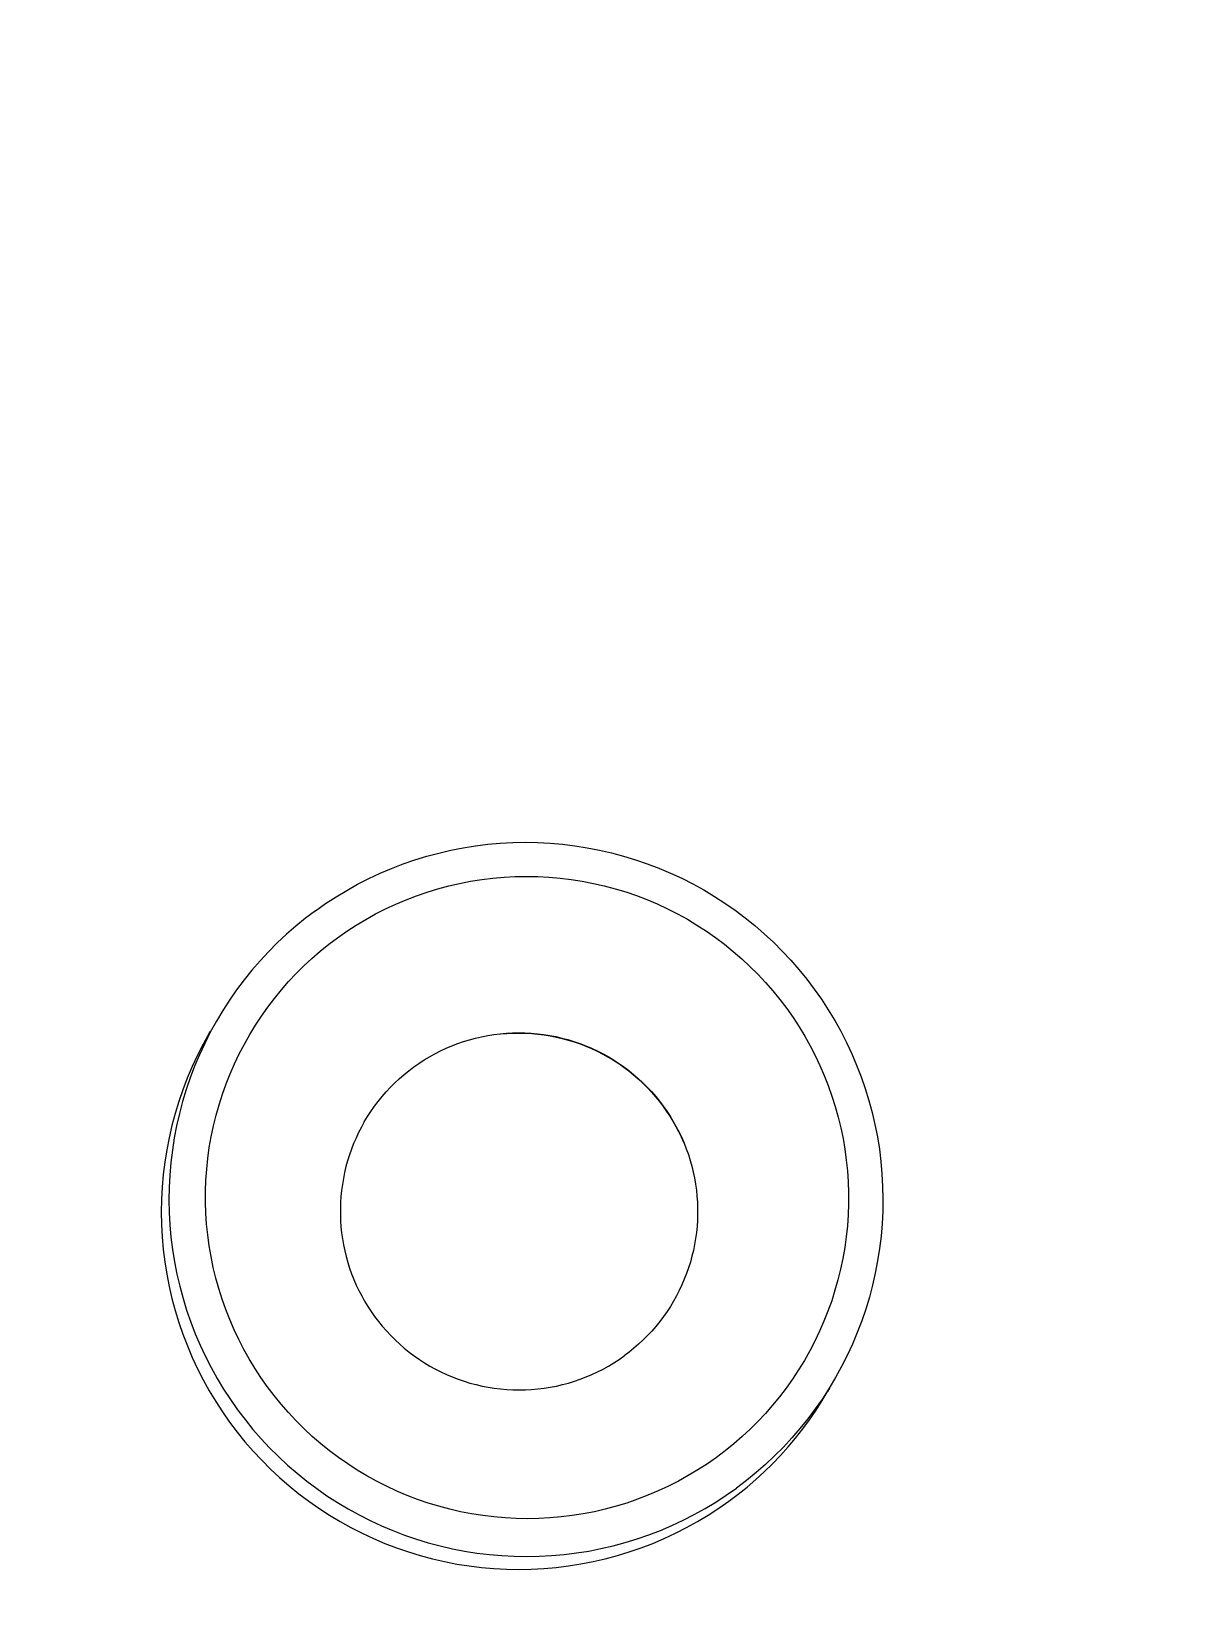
# Model space of a CAD drawing. Header units: millimetres. Extents: x 492 to 7139, y 278 to 5201.
# Drawn here: x 1545.53 to 1561.63, y 3310.11 to 3332.09 of the extents above; entities that cross this region are included whole.
import ezdxf

# ---------------------------------------------------------------- set-up
doc = ezdxf.new("R2010")
doc.units = ezdxf.units.MM
doc.layers.add('ZANO_R', color=7, linetype='Continuous', lineweight=0)
doc.layers.add('ZANO_W', color=1, linetype='Continuous', lineweight=0)
doc.styles.get("Standard").update_dxf_attribs({"font": 'arial.ttf'})
doc.dimstyles.new('pl i ang', dxfattribs={"dimtxt": 50, "dimasz": 50, "dimexe": 1.25, "dimexo": 0.625, "dimgap": 10, "dimtad": 1, "dimtoh": 1, "dimtxsty": 'Standard', "dimcen": 2.5, "dimclrd": 1, "dimclre": 1, "dimclrt": 1, "dimadec": 0, "dimazin": 0, "dimtfac": 1, "dimtmove": 0, "dimatfit": 3, "dimfxl": 1, "dimarcsym": 1})

# ---------------------------------------------------------------- blocks, each defined once
blk = doc.blocks.new('*D387')
at = {"layer": 'ZANO_W', "color": 1, "lineweight": -2}
for p, q in [((1567.733, 3599.403), (640.141, 3599.403)), ((650.141, 3559.403), (650.141, 2405.635)), ((1503.864, 2365.635), (640.141, 2365.635))]:
    blk.add_line(p, q, dxfattribs=at)
at = {"layer": 'ZANO_W', "color": 1}
for points in [[(656.807, 3559.403), (643.474, 3559.403), (650.141, 3599.403)], [(643.474, 2405.635), (656.807, 2405.635), (650.141, 2365.635)]]:
    blk.add_solid(points, dxfattribs=at)
at = {"layer": 'ZANO_W', "color": 1, "insert": (619.704, 2982.519), "char_height": 40, "attachment_point": 5, "rotation": 90}
blk.add_mtext('1234', dxfattribs=at)

msp = doc.modelspace()

# ---------------------------------------------------------------- linework, layer by layer
at = {"layer": 'ZANO_R'}
for p, q in [((1551.057, 3320.555), (1551.226, 3320.6)), ((1551.226, 3320.6), (1551.395, 3320.639)), ((1551.395, 3320.639), (1551.567, 3320.673)), ((1551.567, 3320.673), (1551.739, 3320.7)), ((1551.739, 3320.7), (1551.912, 3320.722)), ((1551.912, 3320.722), (1552.085, 3320.737)), ((1552.085, 3320.737), (1552.26, 3320.746)), ((1552.26, 3320.746), (1552.434, 3320.75)), ((1552.434, 3320.75), (1552.608, 3320.747)), ((1552.608, 3320.747), (1552.782, 3320.738)), ((1552.782, 3320.738), (1552.956, 3320.723)), ((1552.956, 3320.723), (1553.129, 3320.702)), ((1553.129, 3320.702), (1553.301, 3320.675)), ((1553.301, 3320.675), (1553.472, 3320.642)), ((1553.472, 3320.642), (1553.642, 3320.603)), ((1553.642, 3320.603), (1553.811, 3320.558)), ((1550.403, 3320.316), (1550.563, 3320.384)), ((1550.563, 3320.384), (1550.726, 3320.447)), ((1550.726, 3320.447), (1550.891, 3320.504)), ((1550.891, 3320.504), (1551.057, 3320.555)), ((1553.811, 3320.558), (1553.978, 3320.507)), ((1553.978, 3320.507), (1554.142, 3320.45)), ((1554.142, 3320.45), (1554.305, 3320.388)), ((1554.305, 3320.388), (1554.466, 3320.32)), ((1549.937, 3320.078), (1550.089, 3320.163)), ((1550.089, 3320.163), (1550.245, 3320.242)), ((1550.245, 3320.242), (1550.403, 3320.316)), ((1551.213, 3320.1), (1551.364, 3320.14)), ((1551.364, 3320.14), (1551.517, 3320.176)), ((1551.517, 3320.176), (1551.671, 3320.206)), ((1551.671, 3320.206), (1551.826, 3320.23)), ((1551.826, 3320.23), (1551.982, 3320.25)), ((1551.982, 3320.25), (1552.139, 3320.263)), ((1552.139, 3320.263), (1552.295, 3320.272)), ((1552.295, 3320.272), (1552.452, 3320.274)), ((1552.452, 3320.274), (1552.609, 3320.272)), ((1552.609, 3320.272), (1552.766, 3320.263)), ((1552.766, 3320.263), (1552.922, 3320.25)), ((1552.922, 3320.25), (1553.078, 3320.231)), ((1553.078, 3320.231), (1553.233, 3320.206)), ((1553.233, 3320.206), (1553.387, 3320.176)), ((1553.387, 3320.176), (1553.54, 3320.141)), ((1553.54, 3320.141), (1553.692, 3320.101)), ((1554.466, 3320.32), (1554.624, 3320.247)), ((1554.624, 3320.247), (1554.779, 3320.168)), ((1554.779, 3320.168), (1554.932, 3320.084)), ((1549.642, 3319.893), (1549.788, 3319.988)), ((1549.788, 3319.988), (1549.937, 3320.078)), ((1550.623, 3319.885), (1550.767, 3319.947)), ((1550.767, 3319.947), (1550.914, 3320.003)), ((1550.914, 3320.003), (1551.062, 3320.054)), ((1551.062, 3320.054), (1551.213, 3320.1)), ((1553.692, 3320.101), (1553.842, 3320.055)), ((1553.842, 3320.055), (1553.991, 3320.004)), ((1553.991, 3320.004), (1554.137, 3319.948)), ((1554.137, 3319.948), (1554.282, 3319.887)), ((1554.932, 3320.084), (1555.082, 3319.994)), ((1555.082, 3319.994), (1555.228, 3319.899)), ((1549.499, 3319.793), (1549.36, 3319.688)), ((1549.499, 3319.793), (1549.642, 3319.893)), ((1550.203, 3319.672), (1550.341, 3319.748)), ((1550.341, 3319.748), (1550.481, 3319.819)), ((1550.481, 3319.819), (1550.623, 3319.885)), ((1554.282, 3319.887), (1554.424, 3319.82)), ((1554.424, 3319.82), (1554.564, 3319.749)), ((1554.564, 3319.749), (1554.702, 3319.673)), ((1555.228, 3319.899), (1555.371, 3319.8)), ((1555.371, 3319.8), (1555.51, 3319.695)), ((1549.225, 3319.578), (1549.093, 3319.463)), ((1549.36, 3319.688), (1549.225, 3319.578)), ((1549.808, 3319.415), (1549.937, 3319.505)), ((1549.937, 3319.505), (1550.069, 3319.591)), ((1550.069, 3319.591), (1550.203, 3319.672)), ((1554.702, 3319.673), (1554.836, 3319.592)), ((1554.836, 3319.592), (1554.968, 3319.507)), ((1554.968, 3319.507), (1555.097, 3319.417)), ((1555.51, 3319.695), (1555.646, 3319.585)), ((1555.646, 3319.585), (1555.778, 3319.471)), ((1548.966, 3319.344), (1548.843, 3319.22)), ((1549.093, 3319.463), (1548.966, 3319.344)), ((1549.567, 3319.226), (1549.686, 3319.323)), ((1549.686, 3319.323), (1549.808, 3319.415)), ((1555.097, 3319.417), (1555.222, 3319.323)), ((1555.222, 3319.323), (1555.344, 3319.224)), ((1555.778, 3319.471), (1555.905, 3319.352)), ((1555.905, 3319.352), (1556.029, 3319.229)), ((1548.725, 3319.092), (1548.611, 3318.96)), ((1548.843, 3319.22), (1548.725, 3319.092)), ((1549.338, 3319.021), (1549.451, 3319.126)), ((1549.451, 3319.126), (1549.567, 3319.226)), ((1555.344, 3319.224), (1555.463, 3319.121)), ((1555.463, 3319.121), (1555.578, 3319.014)), ((1556.029, 3319.229), (1556.148, 3319.102)), ((1556.148, 3319.102), (1556.263, 3318.971)), ((1548.502, 3318.824), (1548.397, 3318.685)), ((1548.611, 3318.96), (1548.502, 3318.824)), ((1549.125, 3318.801), (1549.23, 3318.913)), ((1549.23, 3318.913), (1549.338, 3319.021)), ((1555.578, 3319.014), (1555.689, 3318.904)), ((1555.689, 3318.904), (1555.796, 3318.789)), ((1556.263, 3318.971), (1556.373, 3318.835)), ((1556.373, 3318.835), (1556.478, 3318.696)), ((1548.397, 3318.685), (1548.297, 3318.542)), ((1548.926, 3318.567), (1549.023, 3318.686)), ((1549.023, 3318.686), (1549.125, 3318.801)), ((1555.796, 3318.789), (1555.899, 3318.671)), ((1555.899, 3318.671), (1555.998, 3318.549)), ((1556.478, 3318.696), (1556.578, 3318.554)), ((1548.203, 3318.395), (1548.114, 3318.246)), ((1548.297, 3318.542), (1548.203, 3318.395)), ((1548.745, 3318.32), (1548.833, 3318.445)), ((1548.833, 3318.445), (1548.926, 3318.567)), ((1555.998, 3318.549), (1556.093, 3318.423)), ((1556.093, 3318.423), (1556.181, 3318.298)), ((1556.578, 3318.554), (1556.673, 3318.408)), ((1556.673, 3318.408), (1556.763, 3318.259)), ((1548.114, 3318.246), (1548.029, 3318.093)), ((1548.58, 3318.061), (1548.66, 3318.192)), ((1548.66, 3318.192), (1548.745, 3318.32)), ((1556.181, 3318.298), (1556.266, 3318.17)), ((1556.266, 3318.17), (1556.345, 3318.038)), ((1556.763, 3318.259), (1556.848, 3318.106)), ((1548.012, 3318.078), (1547.927, 3317.926)), ((1548.029, 3318.093), (1547.951, 3317.937)), ((1548.012, 3318.078), (1548.028, 3318.107)), ((1548.505, 3317.927), (1548.58, 3318.061)), ((1551.49, 3317.934), (1551.572, 3317.963)), ((1551.572, 3317.963), (1551.655, 3317.988)), ((1551.655, 3317.988), (1551.74, 3318.011)), ((1551.74, 3318.011), (1551.824, 3318.03)), ((1551.824, 3318.03), (1551.91, 3318.047)), ((1551.91, 3318.047), (1551.996, 3318.061)), ((1551.996, 3318.061), (1552.083, 3318.072)), ((1552.083, 3318.072), (1552.169, 3318.079)), ((1552.091, 3318.069), (1552.178, 3318.077)), ((1552.169, 3318.079), (1552.257, 3318.084)), ((1552.178, 3318.077), (1552.264, 3318.081)), ((1552.257, 3318.084), (1552.344, 3318.086)), ((1552.264, 3318.081), (1552.351, 3318.082)), ((1552.344, 3318.086), (1552.431, 3318.084)), ((1552.351, 3318.082), (1552.438, 3318.08)), ((1552.431, 3318.084), (1552.518, 3318.08)), ((1552.438, 3318.08), (1552.525, 3318.075)), ((1552.518, 3318.08), (1552.605, 3318.072)), ((1552.525, 3318.075), (1552.611, 3318.068)), ((1552.605, 3318.072), (1552.691, 3318.062)), ((1552.611, 3318.068), (1552.698, 3318.057)), ((1552.691, 3318.062), (1552.778, 3318.048)), ((1552.698, 3318.057), (1552.783, 3318.043)), ((1552.778, 3318.048), (1552.863, 3318.032)), ((1552.783, 3318.043), (1552.869, 3318.026)), ((1552.863, 3318.032), (1552.948, 3318.012)), ((1552.869, 3318.026), (1552.953, 3318.006)), ((1552.948, 3318.012), (1553.032, 3317.99)), ((1552.953, 3318.006), (1553.037, 3317.984)), ((1553.032, 3317.99), (1553.116, 3317.964)), ((1553.037, 3317.984), (1553.12, 3317.958)), ((1553.116, 3317.964), (1553.198, 3317.936)), ((1553.12, 3317.958), (1553.202, 3317.93)), ((1556.345, 3318.038), (1556.42, 3317.905)), ((1556.848, 3318.106), (1556.928, 3317.951)), ((1556.928, 3317.951), (1557.002, 3317.793)), ((1547.848, 3317.77), (1547.775, 3317.612)), ((1547.877, 3317.779), (1547.81, 3317.619)), ((1547.927, 3317.926), (1547.848, 3317.77)), ((1547.951, 3317.937), (1547.877, 3317.779)), ((1548.368, 3317.653), (1548.434, 3317.791)), ((1548.434, 3317.791), (1548.505, 3317.927)), ((1551.02, 3317.705), (1551.095, 3317.75)), ((1551.095, 3317.75), (1551.171, 3317.792)), ((1551.171, 3317.792), (1551.249, 3317.832)), ((1551.249, 3317.832), (1551.328, 3317.869)), ((1551.328, 3317.869), (1551.408, 3317.903)), ((1551.408, 3317.903), (1551.49, 3317.934)), ((1553.198, 3317.936), (1553.28, 3317.905)), ((1553.202, 3317.93), (1553.283, 3317.898)), ((1553.28, 3317.905), (1553.36, 3317.871)), ((1553.283, 3317.898), (1553.363, 3317.864)), ((1553.36, 3317.871), (1553.439, 3317.834)), ((1553.363, 3317.864), (1553.442, 3317.828)), ((1553.439, 3317.834), (1553.517, 3317.795)), ((1553.442, 3317.828), (1553.519, 3317.788)), ((1553.517, 3317.795), (1553.593, 3317.752)), ((1553.519, 3317.788), (1553.595, 3317.746)), ((1553.593, 3317.752), (1553.668, 3317.708)), ((1553.595, 3317.746), (1553.67, 3317.701)), ((1556.42, 3317.905), (1556.491, 3317.768)), ((1556.491, 3317.768), (1556.557, 3317.63)), ((1557.002, 3317.793), (1557.07, 3317.633)), ((1547.775, 3317.612), (1547.706, 3317.451)), ((1547.81, 3317.619), (1547.748, 3317.456)), ((1548.25, 3317.369), (1548.306, 3317.512)), ((1548.306, 3317.512), (1548.368, 3317.653)), ((1550.739, 3317.5), (1550.806, 3317.555)), ((1550.806, 3317.555), (1550.876, 3317.607)), ((1550.876, 3317.607), (1550.947, 3317.657)), ((1550.947, 3317.657), (1551.02, 3317.705)), ((1553.668, 3317.708), (1553.741, 3317.66)), ((1553.67, 3317.701), (1553.743, 3317.654)), ((1553.741, 3317.66), (1553.813, 3317.61)), ((1553.743, 3317.654), (1553.814, 3317.604)), ((1553.813, 3317.61), (1553.882, 3317.558)), ((1553.814, 3317.604), (1553.883, 3317.552)), ((1553.882, 3317.558), (1553.95, 3317.503)), ((1553.883, 3317.552), (1553.951, 3317.497)), ((1553.95, 3317.503), (1554.016, 3317.446)), ((1556.557, 3317.63), (1556.618, 3317.489)), ((1557.07, 3317.633), (1557.133, 3317.47)), ((1547.644, 3317.288), (1547.587, 3317.123)), ((1547.691, 3317.291), (1547.641, 3317.124)), ((1547.706, 3317.451), (1547.644, 3317.288)), ((1547.748, 3317.456), (1547.691, 3317.291)), ((1548.198, 3317.225), (1548.25, 3317.369)), ((1550.489, 3317.259), (1550.549, 3317.323)), ((1550.549, 3317.323), (1550.61, 3317.384)), ((1550.61, 3317.384), (1550.673, 3317.443)), ((1550.673, 3317.443), (1550.739, 3317.5)), ((1553.951, 3317.497), (1554.016, 3317.44)), ((1554.016, 3317.446), (1554.08, 3317.387)), ((1554.016, 3317.44), (1554.08, 3317.381)), ((1554.08, 3317.387), (1554.142, 3317.325)), ((1554.08, 3317.381), (1554.141, 3317.319)), ((1554.141, 3317.319), (1554.201, 3317.256)), ((1554.142, 3317.325), (1554.201, 3317.262)), ((1556.618, 3317.489), (1556.674, 3317.346)), ((1556.674, 3317.346), (1556.725, 3317.201)), ((1557.133, 3317.47), (1557.19, 3317.305)), ((1557.19, 3317.305), (1557.241, 3317.139)), ((1547.587, 3317.123), (1547.536, 3316.956)), ((1547.641, 3317.124), (1547.596, 3316.955)), ((1548.11, 3316.931), (1548.151, 3317.079)), ((1548.151, 3317.079), (1548.198, 3317.225)), ((1550.325, 3317.057), (1550.378, 3317.126)), ((1550.378, 3317.126), (1550.432, 3317.194)), ((1550.432, 3317.194), (1550.489, 3317.259)), ((1554.201, 3317.262), (1554.259, 3317.196)), ((1554.201, 3317.256), (1554.258, 3317.19)), ((1554.258, 3317.19), (1554.313, 3317.123)), ((1554.259, 3317.196), (1554.314, 3317.128)), ((1554.313, 3317.123), (1554.365, 3317.054)), ((1554.314, 3317.128), (1554.366, 3317.059)), ((1556.725, 3317.201), (1556.771, 3317.055)), ((1557.241, 3317.139), (1557.287, 3316.971)), ((1547.536, 3316.956), (1547.491, 3316.788)), ((1547.596, 3316.955), (1547.557, 3316.785)), ((1548.073, 3316.782), (1548.11, 3316.931)), ((1550.183, 3316.839), (1550.228, 3316.913)), ((1550.228, 3316.913), (1550.275, 3316.986)), ((1550.275, 3316.986), (1550.325, 3317.057)), ((1554.365, 3317.054), (1554.412, 3316.986)), ((1554.366, 3317.059), (1554.415, 3316.989)), ((1554.412, 3316.986), (1554.458, 3316.918)), ((1554.415, 3316.989), (1554.461, 3316.918)), ((1554.458, 3316.918), (1554.5, 3316.847)), ((1554.461, 3316.918), (1554.506, 3316.846)), ((1554.5, 3316.847), (1554.541, 3316.776)), ((1554.506, 3316.846), (1554.547, 3316.771)), ((1556.771, 3317.055), (1556.812, 3316.907)), ((1556.812, 3316.907), (1556.849, 3316.758)), ((1557.287, 3316.971), (1557.326, 3316.801)), ((1547.491, 3316.788), (1547.452, 3316.618)), ((1547.557, 3316.785), (1547.524, 3316.614)), ((1548.015, 3316.48), (1548.041, 3316.632)), ((1548.041, 3316.632), (1548.073, 3316.782)), ((1550.103, 3316.689), (1550.067, 3316.612)), ((1550.142, 3316.765), (1550.103, 3316.689)), ((1550.183, 3316.839), (1550.142, 3316.765)), ((1554.541, 3316.776), (1554.579, 3316.703)), ((1554.547, 3316.771), (1554.586, 3316.696)), ((1554.579, 3316.703), (1554.615, 3316.629)), ((1554.586, 3316.696), (1554.623, 3316.619)), ((1554.615, 3316.629), (1554.648, 3316.553)), ((1556.849, 3316.758), (1556.88, 3316.608)), ((1557.326, 3316.801), (1557.36, 3316.63)), ((1557.36, 3316.63), (1557.388, 3316.458)), ((1547.419, 3316.446), (1547.392, 3316.274)), ((1547.452, 3316.618), (1547.419, 3316.446)), ((1547.498, 3316.442), (1547.477, 3316.269)), ((1547.524, 3316.614), (1547.498, 3316.442)), ((1547.994, 3316.328), (1548.015, 3316.48)), ((1550.003, 3316.456), (1549.975, 3316.376)), ((1550.034, 3316.535), (1550.003, 3316.456)), ((1550.067, 3316.612), (1550.034, 3316.535)), ((1554.623, 3316.619), (1554.656, 3316.541)), ((1554.656, 3316.541), (1554.687, 3316.462)), ((1554.687, 3316.462), (1554.716, 3316.382)), ((1556.88, 3316.608), (1556.906, 3316.457)), ((1556.906, 3316.457), (1556.926, 3316.305)), ((1557.388, 3316.458), (1557.409, 3316.285)), ((1547.392, 3316.274), (1547.37, 3316.101)), ((1547.477, 3316.269), (1547.462, 3316.095)), ((1547.978, 3316.176), (1547.994, 3316.328)), ((1549.927, 3316.213), (1549.907, 3316.131)), ((1549.949, 3316.295), (1549.927, 3316.213)), ((1549.975, 3316.376), (1549.949, 3316.295)), ((1554.716, 3316.382), (1554.742, 3316.301)), ((1554.742, 3316.301), (1554.765, 3316.22)), ((1554.765, 3316.22), (1554.785, 3316.137)), ((1556.926, 3316.305), (1556.942, 3316.152)), ((1557.409, 3316.285), (1557.425, 3316.111)), ((1547.37, 3316.101), (1547.355, 3315.927)), ((1547.462, 3316.095), (1547.453, 3315.921)), ((1547.962, 3315.869), (1547.967, 3316.023)), ((1547.967, 3316.023), (1547.978, 3316.176)), ((1549.876, 3315.964), (1549.864, 3315.88)), ((1549.89, 3316.047), (1549.876, 3315.964)), ((1549.907, 3316.131), (1549.89, 3316.047)), ((1554.785, 3316.137), (1554.802, 3316.054)), ((1554.802, 3316.054), (1554.817, 3315.97)), ((1554.817, 3315.97), (1554.828, 3315.886)), ((1556.942, 3316.152), (1556.952, 3315.999)), ((1556.952, 3315.999), (1556.957, 3315.845)), ((1557.425, 3316.111), (1557.434, 3315.937)), ((1547.346, 3315.752), (1547.343, 3315.578)), ((1547.355, 3315.927), (1547.346, 3315.752)), ((1547.453, 3315.921), (1547.451, 3315.747)), ((1547.451, 3315.747), (1547.454, 3315.572)), ((1547.962, 3315.716), (1547.962, 3315.869)), ((1549.856, 3315.795), (1549.85, 3315.711)), ((1549.864, 3315.88), (1549.856, 3315.795)), ((1554.828, 3315.886), (1554.837, 3315.802)), ((1554.837, 3315.802), (1554.843, 3315.717)), ((1556.957, 3315.845), (1556.957, 3315.692)), ((1557.434, 3315.937), (1557.438, 3315.763)), ((1557.438, 3315.763), (1557.435, 3315.588)), ((1547.343, 3315.578), (1547.346, 3315.403)), ((1547.454, 3315.572), (1547.464, 3315.398)), ((1547.967, 3315.563), (1547.962, 3315.716)), ((1547.977, 3315.409), (1547.967, 3315.563)), ((1549.85, 3315.711), (1549.848, 3315.626)), ((1549.848, 3315.626), (1549.848, 3315.541)), ((1549.848, 3315.541), (1549.851, 3315.457)), ((1554.843, 3315.717), (1554.846, 3315.632)), ((1554.846, 3315.547), (1554.843, 3315.462)), ((1554.846, 3315.632), (1554.846, 3315.547)), ((1556.951, 3315.539), (1556.941, 3315.386)), ((1556.957, 3315.692), (1556.951, 3315.539)), ((1557.435, 3315.588), (1557.426, 3315.414)), ((1547.346, 3315.403), (1547.355, 3315.229)), ((1547.464, 3315.398), (1547.479, 3315.225)), ((1547.992, 3315.257), (1547.977, 3315.409)), ((1549.851, 3315.457), (1549.857, 3315.372)), ((1549.857, 3315.372), (1549.866, 3315.288)), ((1554.838, 3315.377), (1554.829, 3315.293)), ((1554.843, 3315.462), (1554.838, 3315.377)), ((1556.941, 3315.386), (1556.925, 3315.233)), ((1557.426, 3315.414), (1557.412, 3315.24)), ((1547.355, 3315.229), (1547.371, 3315.055)), ((1547.479, 3315.225), (1547.501, 3315.052)), ((1548.013, 3315.105), (1547.992, 3315.257)), ((1548.039, 3314.954), (1548.013, 3315.105)), ((1549.866, 3315.288), (1549.877, 3315.204)), ((1549.877, 3315.204), (1549.892, 3315.12)), ((1549.892, 3315.12), (1549.909, 3315.037)), ((1554.803, 3315.125), (1554.786, 3315.042)), ((1554.818, 3315.209), (1554.803, 3315.125)), ((1554.829, 3315.293), (1554.818, 3315.209)), ((1556.925, 3315.233), (1556.903, 3315.081)), ((1557.412, 3315.24), (1557.391, 3315.067)), ((1547.371, 3315.055), (1547.392, 3314.882)), ((1547.392, 3314.882), (1547.419, 3314.71)), ((1547.501, 3315.052), (1547.528, 3314.88)), ((1547.528, 3314.88), (1547.562, 3314.708)), ((1548.07, 3314.803), (1548.039, 3314.954)), ((1549.909, 3315.037), (1549.929, 3314.955)), ((1549.929, 3314.955), (1549.952, 3314.873)), ((1549.952, 3314.873), (1549.978, 3314.792)), ((1554.744, 3314.877), (1554.718, 3314.796)), ((1554.767, 3314.959), (1554.744, 3314.877)), ((1554.786, 3315.042), (1554.767, 3314.959)), ((1556.877, 3314.93), (1556.846, 3314.78)), ((1556.903, 3315.081), (1556.877, 3314.93)), ((1557.364, 3314.895), (1557.331, 3314.724)), ((1557.391, 3315.067), (1557.364, 3314.895)), ((1547.419, 3314.71), (1547.453, 3314.538)), ((1547.562, 3314.708), (1547.602, 3314.539)), ((1548.106, 3314.654), (1548.07, 3314.803)), ((1548.147, 3314.506), (1548.106, 3314.654)), ((1549.978, 3314.792), (1550.006, 3314.712)), ((1550.006, 3314.712), (1550.038, 3314.634)), ((1554.69, 3314.716), (1554.659, 3314.637)), ((1554.718, 3314.796), (1554.69, 3314.716)), ((1556.846, 3314.78), (1556.809, 3314.63)), ((1557.331, 3314.724), (1557.292, 3314.554)), ((1547.453, 3314.538), (1547.492, 3314.368)), ((1547.602, 3314.539), (1547.647, 3314.37)), ((1548.194, 3314.36), (1548.147, 3314.506)), ((1550.038, 3314.634), (1550.071, 3314.556)), ((1550.071, 3314.556), (1550.108, 3314.479)), ((1550.108, 3314.479), (1550.147, 3314.404)), ((1554.59, 3314.482), (1554.551, 3314.407)), ((1554.626, 3314.559), (1554.59, 3314.482)), ((1554.659, 3314.637), (1554.626, 3314.559)), ((1556.767, 3314.483), (1556.721, 3314.337)), ((1556.809, 3314.63), (1556.767, 3314.483)), ((1557.292, 3314.554), (1557.248, 3314.385)), ((1547.492, 3314.368), (1547.537, 3314.2)), ((1547.647, 3314.37), (1547.698, 3314.204)), ((1548.245, 3314.215), (1548.194, 3314.36)), ((1548.301, 3314.073), (1548.245, 3314.215)), ((1550.147, 3314.404), (1550.188, 3314.33)), ((1550.188, 3314.33), (1550.232, 3314.258)), ((1550.232, 3314.258), (1550.279, 3314.187)), ((1554.465, 3314.258), (1554.418, 3314.186)), ((1554.509, 3314.332), (1554.465, 3314.258)), ((1554.551, 3314.407), (1554.509, 3314.332)), ((1556.721, 3314.337), (1556.669, 3314.192)), ((1557.197, 3314.219), (1557.141, 3314.054)), ((1557.248, 3314.385), (1557.197, 3314.219)), ((1547.537, 3314.2), (1547.588, 3314.033)), ((1547.588, 3314.033), (1547.645, 3313.868)), ((1547.698, 3314.204), (1547.756, 3314.039)), ((1547.756, 3314.039), (1547.818, 3313.876)), ((1548.362, 3313.932), (1548.301, 3314.073)), ((1550.279, 3314.187), (1550.328, 3314.117)), ((1550.328, 3314.117), (1550.38, 3314.048)), ((1550.38, 3314.048), (1550.435, 3313.98)), ((1554.316, 3314.046), (1554.261, 3313.978)), ((1554.368, 3314.115), (1554.316, 3314.046)), ((1554.418, 3314.186), (1554.368, 3314.115)), ((1556.613, 3314.049), (1556.551, 3313.909)), ((1556.669, 3314.192), (1556.613, 3314.049)), ((1557.141, 3314.054), (1557.079, 3313.891)), ((1547.645, 3313.868), (1547.708, 3313.705)), ((1547.818, 3313.876), (1547.887, 3313.716)), ((1548.428, 3313.793), (1548.362, 3313.932)), ((1548.498, 3313.657), (1548.428, 3313.793)), ((1550.435, 3313.98), (1550.492, 3313.914)), ((1550.492, 3313.914), (1550.552, 3313.851)), ((1550.552, 3313.851), (1550.614, 3313.789)), ((1550.614, 3313.789), (1550.678, 3313.73)), ((1554.084, 3313.789), (1554.021, 3313.73)), ((1554.145, 3313.85), (1554.084, 3313.789)), ((1554.204, 3313.913), (1554.145, 3313.85)), ((1554.261, 3313.978), (1554.204, 3313.913)), ((1556.485, 3313.77), (1556.414, 3313.634)), ((1556.551, 3313.909), (1556.485, 3313.77)), ((1557.079, 3313.891), (1557.011, 3313.73)), ((1547.708, 3313.705), (1547.776, 3313.544)), ((1547.887, 3313.716), (1547.961, 3313.558)), ((1547.961, 3313.558), (1548.04, 3313.403)), ((1548.573, 3313.523), (1548.498, 3313.657)), ((1550.678, 3313.73), (1550.743, 3313.672)), ((1550.743, 3313.672), (1550.811, 3313.618)), ((1550.811, 3313.618), (1550.881, 3313.565)), ((1550.881, 3313.565), (1550.953, 3313.515)), ((1553.748, 3313.516), (1553.819, 3313.566)), ((1553.888, 3313.618), (1553.819, 3313.566)), ((1553.955, 3313.673), (1553.888, 3313.618)), ((1554.021, 3313.73), (1553.955, 3313.673)), ((1556.414, 3313.634), (1556.339, 3313.501)), ((1556.938, 3313.572), (1556.859, 3313.416)), ((1557.011, 3313.73), (1556.938, 3313.572)), ((1547.776, 3313.544), (1547.85, 3313.386)), ((1547.85, 3313.386), (1547.929, 3313.231)), ((1548.04, 3313.403), (1548.125, 3313.251)), ((1548.653, 3313.392), (1548.573, 3313.523)), ((1548.737, 3313.263), (1548.653, 3313.392)), ((1550.953, 3313.515), (1551.026, 3313.468)), ((1551.026, 3313.468), (1551.101, 3313.423)), ((1551.101, 3313.423), (1551.177, 3313.381)), ((1551.177, 3313.381), (1551.255, 3313.341)), ((1551.255, 3313.341), (1551.334, 3313.305)), ((1553.367, 3313.305), (1553.446, 3313.342)), ((1553.446, 3313.342), (1553.523, 3313.382)), ((1553.523, 3313.382), (1553.6, 3313.424)), ((1553.6, 3313.424), (1553.674, 3313.469)), ((1553.674, 3313.469), (1553.748, 3313.516)), ((1556.259, 3313.37), (1556.174, 3313.242)), ((1556.339, 3313.501), (1556.259, 3313.37)), ((1556.859, 3313.416), (1556.775, 3313.264)), ((1547.929, 3313.231), (1548.014, 3313.078)), ((1548.125, 3313.251), (1548.215, 3313.101)), ((1548.826, 3313.138), (1548.737, 3313.263)), ((1548.92, 3313.013), (1548.826, 3313.138)), ((1551.334, 3313.305), (1551.414, 3313.271)), ((1551.414, 3313.271), (1551.495, 3313.239)), ((1551.495, 3313.239), (1551.578, 3313.211)), ((1551.578, 3313.211), (1551.661, 3313.186)), ((1551.661, 3313.186), (1551.746, 3313.163)), ((1551.746, 3313.163), (1551.831, 3313.143)), ((1551.831, 3313.143), (1551.916, 3313.127)), ((1551.916, 3313.127), (1552.002, 3313.113)), ((1552.002, 3313.113), (1552.089, 3313.103)), ((1552.611, 3313.103), (1552.698, 3313.114)), ((1552.698, 3313.114), (1552.784, 3313.127)), ((1552.784, 3313.127), (1552.87, 3313.144)), ((1552.87, 3313.144), (1552.955, 3313.163)), ((1552.955, 3313.163), (1553.039, 3313.186)), ((1553.039, 3313.186), (1553.122, 3313.212)), ((1553.122, 3313.212), (1553.205, 3313.24)), ((1553.205, 3313.24), (1553.286, 3313.271)), ((1553.286, 3313.271), (1553.367, 3313.305)), ((1556.085, 3313.116), (1555.992, 3312.994)), ((1556.174, 3313.242), (1556.085, 3313.116)), ((1556.686, 3313.114), (1556.591, 3312.967)), ((1556.691, 3313.112), (1556.665, 3313.066)), ((1556.775, 3313.264), (1556.686, 3313.114)), ((1548.014, 3313.078), (1548.104, 3312.928)), ((1548.104, 3312.928), (1548.199, 3312.782)), ((1548.215, 3313.101), (1548.31, 3312.955)), ((1548.31, 3312.955), (1548.411, 3312.813)), ((1549.019, 3312.891), (1548.92, 3313.013)), ((1549.122, 3312.772), (1549.019, 3312.891)), ((1552.089, 3313.103), (1552.176, 3313.095)), ((1552.176, 3313.095), (1552.263, 3313.091)), ((1552.263, 3313.091), (1552.35, 3313.089)), ((1552.35, 3313.089), (1552.437, 3313.091)), ((1552.437, 3313.091), (1552.524, 3313.095)), ((1552.524, 3313.095), (1552.611, 3313.103)), ((1555.992, 3312.994), (1555.895, 3312.876)), ((1556.591, 3312.967), (1556.491, 3312.824)), ((1556.503, 3312.805), (1556.59, 3312.94)), ((1556.59, 3312.94), (1556.672, 3313.079)), ((1548.199, 3312.782), (1548.299, 3312.639)), ((1548.411, 3312.813), (1548.516, 3312.674)), ((1548.516, 3312.674), (1548.626, 3312.538)), ((1549.23, 3312.658), (1549.122, 3312.772)), ((1555.794, 3312.76), (1555.689, 3312.648)), ((1555.895, 3312.876), (1555.794, 3312.76)), ((1556.387, 3312.685), (1556.278, 3312.549)), ((1556.316, 3312.543), (1556.412, 3312.672)), ((1556.491, 3312.824), (1556.387, 3312.685)), ((1556.412, 3312.672), (1556.503, 3312.805)), ((1548.299, 3312.639), (1548.404, 3312.5)), ((1548.404, 3312.5), (1548.514, 3312.364)), ((1548.626, 3312.538), (1548.74, 3312.407)), ((1549.341, 3312.547), (1549.23, 3312.658)), ((1549.456, 3312.44), (1549.341, 3312.547)), ((1555.58, 3312.54), (1555.468, 3312.436)), ((1555.689, 3312.648), (1555.58, 3312.54)), ((1556.278, 3312.549), (1556.164, 3312.417)), ((1556.216, 3312.416), (1556.316, 3312.543)), ((1548.514, 3312.364), (1548.628, 3312.232)), ((1548.628, 3312.232), (1548.748, 3312.105)), ((1548.74, 3312.407), (1548.859, 3312.28)), ((1548.859, 3312.28), (1548.983, 3312.157)), ((1549.574, 3312.337), (1549.456, 3312.44)), ((1549.696, 3312.239), (1549.574, 3312.337)), ((1549.822, 3312.144), (1549.696, 3312.239)), ((1555.233, 3312.238), (1555.11, 3312.146)), ((1555.352, 3312.335), (1555.233, 3312.238)), ((1555.468, 3312.436), (1555.352, 3312.335)), ((1556.045, 3312.289), (1555.922, 3312.166)), ((1556.005, 3312.173), (1556.113, 3312.293)), ((1556.164, 3312.417), (1556.045, 3312.289)), ((1556.113, 3312.293), (1556.216, 3312.416)), ((1548.748, 3312.105), (1548.871, 3311.981)), ((1548.983, 3312.157), (1549.111, 3312.038)), ((1549.111, 3312.038), (1549.242, 3311.924)), ((1549.951, 3312.054), (1549.822, 3312.144)), ((1550.082, 3311.969), (1549.951, 3312.054)), ((1554.982, 3312.056), (1554.85, 3311.971)), ((1555.11, 3312.146), (1554.982, 3312.056)), ((1555.795, 3312.046), (1555.664, 3311.932)), ((1555.779, 3311.945), (1555.894, 3312.057)), ((1555.922, 3312.166), (1555.795, 3312.046)), ((1555.894, 3312.057), (1556.005, 3312.173)), ((1548.871, 3311.981), (1548.999, 3311.862)), ((1548.999, 3311.862), (1549.13, 3311.748)), ((1549.242, 3311.924), (1549.378, 3311.814)), ((1549.378, 3311.814), (1549.518, 3311.71)), ((1550.217, 3311.888), (1550.082, 3311.969)), ((1550.354, 3311.812), (1550.217, 3311.888)), ((1550.494, 3311.741), (1550.354, 3311.812)), ((1554.578, 3311.814), (1554.438, 3311.742)), ((1554.715, 3311.89), (1554.578, 3311.814)), ((1554.85, 3311.971), (1554.715, 3311.89)), ((1555.529, 3311.821), (1555.39, 3311.716)), ((1555.664, 3311.932), (1555.529, 3311.821)), ((1555.538, 3311.731), (1555.66, 3311.836)), ((1555.66, 3311.836), (1555.779, 3311.945)), ((1549.13, 3311.748), (1549.266, 3311.638)), ((1549.266, 3311.638), (1549.405, 3311.533)), ((1549.518, 3311.71), (1549.66, 3311.61)), ((1549.66, 3311.61), (1549.807, 3311.515)), ((1550.637, 3311.675), (1550.494, 3311.741)), ((1550.781, 3311.614), (1550.637, 3311.675)), ((1550.928, 3311.557), (1550.781, 3311.614)), ((1554.151, 3311.615), (1554.005, 3311.559)), ((1554.296, 3311.676), (1554.151, 3311.615)), ((1554.438, 3311.742), (1554.296, 3311.676)), ((1555.101, 3311.521), (1555.247, 3311.616)), ((1555.247, 3311.616), (1555.39, 3311.716)), ((1555.284, 3311.534), (1555.413, 3311.63)), ((1555.413, 3311.63), (1555.538, 3311.731)), ((1549.405, 3311.533), (1549.548, 3311.433)), ((1549.548, 3311.433), (1549.695, 3311.338)), ((1549.807, 3311.515), (1549.956, 3311.426)), ((1549.956, 3311.426), (1550.109, 3311.341)), ((1551.076, 3311.506), (1550.928, 3311.557)), ((1551.227, 3311.461), (1551.076, 3311.506)), ((1551.378, 3311.42), (1551.227, 3311.461)), ((1551.531, 3311.385), (1551.378, 3311.42)), ((1551.685, 3311.355), (1551.531, 3311.385)), ((1551.84, 3311.331), (1551.685, 3311.355)), ((1553.247, 3311.356), (1553.092, 3311.331)), ((1553.401, 3311.386), (1553.247, 3311.356)), ((1553.554, 3311.421), (1553.401, 3311.386)), ((1553.706, 3311.462), (1553.554, 3311.421)), ((1553.856, 3311.507), (1553.706, 3311.462)), ((1554.005, 3311.559), (1553.856, 3311.507)), ((1554.799, 3311.346), (1554.951, 3311.431)), ((1554.951, 3311.431), (1555.101, 3311.521)), ((1554.995, 3311.338), (1555.141, 3311.433)), ((1555.141, 3311.433), (1555.284, 3311.534)), ((1549.695, 3311.338), (1549.844, 3311.248)), ((1549.844, 3311.248), (1549.997, 3311.164)), ((1549.997, 3311.164), (1550.153, 3311.084)), ((1550.109, 3311.341), (1550.264, 3311.262)), ((1550.264, 3311.262), (1550.423, 3311.189)), ((1550.423, 3311.189), (1550.583, 3311.121)), ((1551.996, 3311.312), (1551.84, 3311.331)), ((1552.153, 3311.298), (1551.996, 3311.312)), ((1552.309, 3311.29), (1552.153, 3311.298)), ((1552.466, 3311.287), (1552.309, 3311.29)), ((1552.623, 3311.29), (1552.466, 3311.287)), ((1552.78, 3311.298), (1552.623, 3311.29)), ((1552.936, 3311.312), (1552.78, 3311.298)), ((1553.092, 3311.331), (1552.936, 3311.312)), ((1554.325, 3311.125), (1554.486, 3311.193)), ((1554.486, 3311.193), (1554.644, 3311.267)), ((1554.537, 3311.085), (1554.692, 3311.164)), ((1554.644, 3311.267), (1554.799, 3311.346)), ((1554.692, 3311.164), (1554.845, 3311.249)), ((1554.845, 3311.249), (1554.995, 3311.338)), ((1550.153, 3311.084), (1550.311, 3311.011)), ((1550.311, 3311.011), (1550.472, 3310.942)), ((1550.472, 3310.942), (1550.634, 3310.88)), ((1550.583, 3311.121), (1550.746, 3311.059)), ((1550.746, 3311.059), (1550.911, 3311.002)), ((1550.911, 3311.002), (1551.078, 3310.952)), ((1551.078, 3310.952), (1551.246, 3310.907)), ((1553.493, 3310.87), (1553.663, 3310.909)), ((1553.663, 3310.909), (1553.831, 3310.955)), ((1553.831, 3310.955), (1553.998, 3311.006)), ((1553.998, 3311.006), (1554.163, 3311.063)), ((1554.055, 3310.88), (1554.218, 3310.943)), ((1554.163, 3311.063), (1554.325, 3311.125)), ((1554.218, 3310.943), (1554.379, 3311.011)), ((1554.379, 3311.011), (1554.537, 3311.085)), ((1550.634, 3310.88), (1550.8, 3310.823)), ((1550.8, 3310.823), (1550.966, 3310.772)), ((1550.966, 3310.772), (1551.135, 3310.727)), ((1551.135, 3310.727), (1551.305, 3310.688)), ((1551.246, 3310.907), (1551.416, 3310.868)), ((1551.305, 3310.688), (1551.476, 3310.654)), ((1551.416, 3310.868), (1551.587, 3310.835)), ((1551.587, 3310.835), (1551.759, 3310.808)), ((1551.759, 3310.808), (1551.933, 3310.786)), ((1551.933, 3310.786), (1552.106, 3310.771)), ((1552.106, 3310.771), (1552.28, 3310.763)), ((1552.28, 3310.763), (1552.455, 3310.76)), ((1552.455, 3310.76), (1552.629, 3310.763)), ((1552.629, 3310.763), (1552.803, 3310.772)), ((1552.803, 3310.772), (1552.977, 3310.788)), ((1552.977, 3310.788), (1553.15, 3310.809)), ((1553.15, 3310.809), (1553.322, 3310.836)), ((1553.213, 3310.655), (1553.384, 3310.688)), ((1553.322, 3310.836), (1553.493, 3310.87)), ((1553.384, 3310.688), (1553.554, 3310.727)), ((1553.554, 3310.727), (1553.723, 3310.772)), ((1553.723, 3310.772), (1553.89, 3310.823)), ((1553.89, 3310.823), (1554.055, 3310.88)), ((1551.476, 3310.654), (1551.649, 3310.627)), ((1551.649, 3310.627), (1551.822, 3310.606)), ((1551.822, 3310.606), (1551.996, 3310.591)), ((1551.996, 3310.591), (1552.17, 3310.582)), ((1552.17, 3310.582), (1552.345, 3310.578)), ((1552.345, 3310.578), (1552.519, 3310.582)), ((1552.519, 3310.582), (1552.694, 3310.591)), ((1552.694, 3310.591), (1552.867, 3310.606)), ((1552.867, 3310.606), (1553.041, 3310.627)), ((1553.041, 3310.627), (1553.213, 3310.655))]:
    msp.add_line(p, q, dxfattribs=at)

# ---------------------------------------------------------------- dimensions: what is measured, and where the dimension line sits
at = {"layer": 'ZANO_W'}
dim = msp.add_linear_dim(base=(650.141, 2365.635), p1=(1577.733, 3599.403), p2=(1513.864, 2365.635), angle=90, dimstyle='pl i ang', override={"dimtxt": 40, "dimasz": 40, "dimexe": 10, "dimexo": 10, "dimtoh": 0, "dimdec": 0, "dimtdec": 0, "dimtmove": 1}, dxfattribs=at)
dim.commit()
dim.dimension.update_dxf_attribs({"geometry": '*D387', "text_midpoint": (619.704, 2982.519)})

doc.saveas('drawing.dxf')
